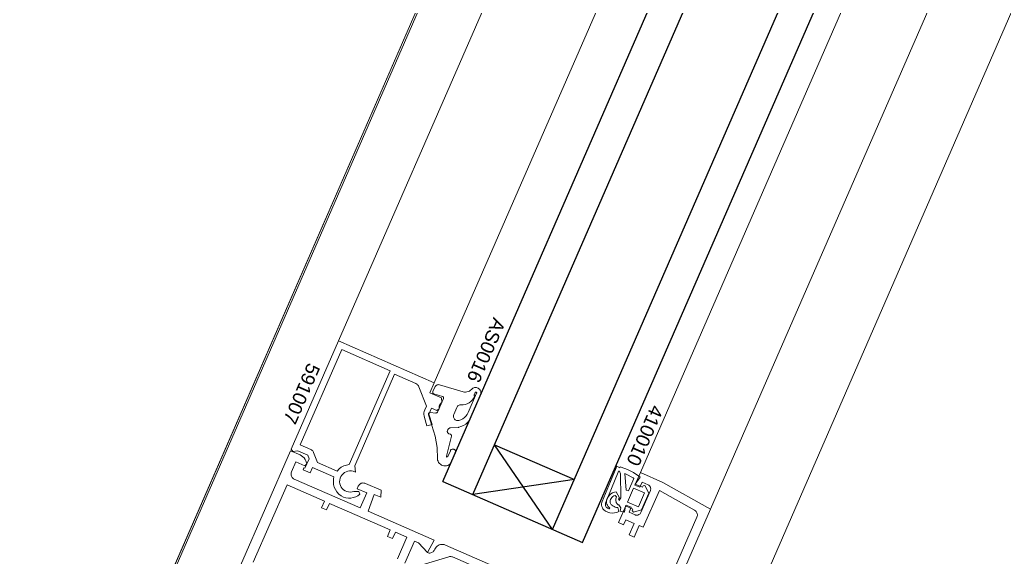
# Model space of a CAD drawing. Header units: millimetres. Extents: x -37281 to 954596, y -59787 to 956680.
# Drawn here: x 4293.9 to 4474.8, y -17611.8 to -17513.1 of the extents above; entities that cross this region are included whole.
import ezdxf

# ---------------------------------------------------------------- set-up
doc = ezdxf.new("R2010")
doc.units = ezdxf.units.MM
doc.header["$MEASUREMENT"] = 0
doc.linetypes.add('Dot & Dashed', pattern=[670.277762, 352.777767, -176.388884, 0, -141.111112])
for name, color, linetype, lineweight in [('0_Pen_No__2', 8, 'Continuous', 15), ('0_Pen_No__5', 7, 'Continuous', 25), ('0_Pen_No__7', 7, 'Continuous', 35), ('0_Pen_No__9', 7, 'Continuous', 13), ('New_A-20-M_Roof_Pen_No__93', 8, 'Continuous', 13), ('New_A-25-M_Curtain_Wall_Pen_No__90', 8, 'Continuous', 20), ('New_A-25-M_Wall_Ext_Pen_No__87', 8, 'Continuous', 20), ('New_A-25-M_Wall_Int_Pen_No__155', 5, 'Continuous', 35), ('New_ArchiCAD Windows_Pen_No__3', 7, 'Continuous', 18)]:
    doc.layers.add(name, color=color, linetype=linetype, lineweight=lineweight)
for name, color, linetype in [('New_A-20-M_Roof', 7, 'Continuous'), ('New_A-25-M_Curtain_Wall', 7, 'Continuous'), ('New_A-25-M_Wall_Ext', 7, 'Continuous'), ('New_A-25-M_Wall_Int', 7, 'Continuous'), ('New_ArchiCAD Windows', 7, 'Continuous')]:
    doc.layers.add(name, color=color, linetype=linetype)
doc.layers.add('New_A-25-M_Curtain_Wall_Pen_No__69', color=7, linetype='Continuous', lineweight=20, true_color=0x606060)
doc.layers.add('New_A-25-M_Wall_Int_Pen_No__27', color=7, linetype='Continuous', lineweight=50, true_color=0x2a2a2a)
doc.styles.add('GENERATED_STYLE_3', font='')
doc.styles.get('GENERATED_STYLE_3').set_extended_font_data('Arial')

# ---------------------------------------------------------------- blocks, each defined once
blk = doc.blocks.new('Wall_2_3', base_point=(10092.6, -4631.3))
at = {"layer": 'New_A-25-M_Wall_Ext_Pen_No__87', "linetype": 'Continuous', "flags": 128}
for points in [[(10000.93, -4591.33), (2142.47, -22613.27)], [(2234.14, -22653.24), (10092.6, -4631.3)]]:
    blk.add_lwpolyline(points, dxfattribs=at)
blk = doc.blocks.new('Wall_4_3', base_point=(9982.59, -4632.6))
at = {"layer": 'New_A-25-M_Wall_Ext_Pen_No__87', "linetype": 'Continuous', "flags": 128}
blk.add_lwpolyline([(2142.18, -22613.14), (4865.77, -16367.08)], dxfattribs=at)
blk = doc.blocks.new('Triple Window 19[13]_3')
at = {"layer": 'New_ArchiCAD Windows_Pen_No__3', "linetype": 'Continuous'}
blk.add_line((4436.99, -17350.41), (4322.08, -17613.94), dxfattribs=at)
blk = doc.blocks.new('Wall_139_3', base_point=(10165.92, -4712.54))
at = {"layer": 'New_ArchiCAD Windows', "color": 251, "linetype": 'Continuous', "lineweight": 20, "true_color": 0x606060}
blk.add_blockref('Triple Window 19[13]_3', (0, 0), dxfattribs=at)
blk = doc.blocks.new('Wall_146_3', base_point=(4306.54, -17649.59))
at = {"layer": 'New_A-25-M_Wall_Int_Pen_No__155', "linetype": 'Continuous'}
h = blk.add_hatch(dxfattribs=at)
h.set_pattern_fill('Grid_5x5_Diagonal_0003', color=256, style=0, pattern_type=2)
h.set_pattern_definition([(45, (0, 0), (-35.35534, 35.35534), []), (135, (0, 0), (35.35534, 35.35534), [])])
h.paths.add_polyline_path([(4306.54, -17649.59), (4129.91, -17572.57), (4137.66, -17592.31), (4300.54, -17663.34)])
at = {"layer": 'New_A-25-M_Wall_Int_Pen_No__27', "linetype": 'Continuous', "flags": 128}
for points in [[(4306.54, -17649.59), (4129.91, -17572.57)], [(4137.66, -17592.31), (4300.54, -17663.34)], [(4300.54, -17663.34), (4306.54, -17649.59)]]:
    blk.add_lwpolyline(points, dxfattribs=at)
blk = doc.blocks.new('Morph_1_3')
at = {"layer": 'New_A-20-M_Roof_Pen_No__93', "linetype": 'Continuous', "flags": 128}
blk.add_lwpolyline([(2064.53, -22792.01), (10012.82, -4564.06)], dxfattribs=at)
blk = doc.blocks.new('Beam_4_3', base_point=(10000.93, -4591.33))
at = {"layer": 'New_A-25-M_Curtain_Wall_Pen_No__69', "linetype": 'Dot & Dashed'}
blk.add_line((10000.93, -4591.33), (2142.47, -22613.27), dxfattribs=at)
at = {"layer": 'New_A-25-M_Curtain_Wall_Pen_No__90', "linetype": 'Continuous'}
blk.add_line((10000.93, -4591.33), (2142.47, -22613.27), dxfattribs=at)

msp = doc.modelspace()

# ---------------------------------------------------------------- linework, layer by layer
at = {"layer": '0_Pen_No__2', "linetype": 'Continuous', "flags": 128}
for points in [[(4356.21, -17599.73), (4356.41, -17600.26), (4356.04, -17600.53), (4355.63, -17600.74), (4355.19, -17600.88), (4354.74, -17600.95), (4354.28, -17600.96), (4353.83, -17600.89), (4353.39, -17600.76), (4352.94, -17600.52), (4352.54, -17600.21), (4352.19, -17599.83), (4351.91, -17599.41), (4351.7, -17598.94), (4351.57, -17598.45), (4351.53, -17597.94), (4351.57, -17597.43), (4351.63, -17597.05), (4347.69, -17595.33), (4347.25, -17596.34), (4345.96, -17595.78), (4346.12, -17595.41), (4346.31, -17595.49), (4347.07, -17593.75), (4346.81, -17593.09), (4345.02, -17592.31), (4344.1, -17592.41), (4343.79, -17591.99), (4352.47, -17572.1), (4370.07, -17579.78), (4369.27, -17581.61), (4371.38, -17582.53), (4371.43, -17583.42), (4371.29, -17583.51), (4371.18, -17583.63), (4371.08, -17583.76), (4371.01, -17583.91), (4370.96, -17584.06), (4370.94, -17584.22), (4370.94, -17584.39), (4370.97, -17584.55), (4370.56, -17584.9), (4369.55, -17584.46), (4369.09, -17585.52), (4369.66, -17587.43), (4368.7, -17587.71), (4368.24, -17586.15), (4368.18, -17585.88), (4368.15, -17585.6), (4368.17, -17585.32), (4368.23, -17585.05), (4368.32, -17584.78), (4368.63, -17584.06), (4367.24, -17580.5), (4367.17, -17580.36), (4367.07, -17580.23), (4366.96, -17580.11), (4366.84, -17580.02), (4366.7, -17579.94), (4362.78, -17578.23)], [(4362.78, -17578.23), (4355.46, -17595.01), (4355.59, -17596.17), (4355.16, -17596.04), (4354.84, -17595.98), (4354.5, -17595.97), (4354.17, -17596.02), (4353.86, -17596.13), (4353.56, -17596.29), (4353.3, -17596.49), (4353.08, -17596.74), (4352.9, -17597.02), (4352.77, -17597.33), (4352.7, -17597.65), (4352.68, -17597.99), (4352.72, -17598.32), (4352.82, -17598.64), (4352.96, -17598.94), (4353.16, -17599.2), (4353.4, -17599.43), (4353.68, -17599.62), (4353.98, -17599.76), (4354.3, -17599.84), (4354.64, -17599.87), (4354.97, -17599.84), (4355.29, -17599.75), (4356.21, -17599.73)], [(4364.68, -17612.89), (4366.44, -17608.85), (4367.18, -17609.17), (4368.79, -17610.97), (4370.02, -17608.67), (4357.92, -17603.39), (4359.03, -17600.28), (4360.23, -17600.8), (4360.31, -17599.52), (4357.42, -17598.27), (4357.28, -17598.21), (4357.12, -17598.19), (4356.96, -17598.18), (4356.81, -17598.21), (4356.66, -17598.25), (4356.52, -17598.32), (4356.39, -17598.41), (4356.28, -17598.52), (4356.18, -17598.64), (4356.11, -17598.78), (4355.91, -17599.24), (4357.65, -17600), (4356.45, -17602.75), (4344.35, -17597.47), (4344.21, -17597.4), (4344.09, -17597.31), (4343.98, -17597.19), (4343.89, -17597.06), (4343.82, -17596.92), (4343.77, -17596.77), (4343.75, -17596.62), (4343.75, -17596.46), (4343.78, -17596.31), (4343.83, -17596.16), (4344.63, -17594.32), (4346.28, -17595.04), (4346.68, -17594.66), (4346.47, -17594.13), (4346.34, -17593.85), (4346.16, -17593.59), (4345.94, -17593.36), (4345.69, -17593.18), (4345.41, -17593.03), (4343.67, -17592.27), (4334.48, -17613.35)], [(4389.24, -17675.41), (4420.82, -17603), (4412.05, -17598.08), (4407.92, -17596.29)], [(4407.92, -17596.29), (4406.93, -17598.58), (4407.84, -17598.98), (4408.24, -17598.06), (4409.34, -17598.54), (4409.45, -17598.6), (4409.55, -17598.67), (4409.64, -17598.76), (4409.71, -17598.87), (4409.77, -17598.98), (4409.8, -17599.1), (4409.82, -17599.23), (4409.82, -17599.35), (4409.8, -17599.47), (4409.76, -17599.59), (4408, -17603.63), (4407.94, -17603.74), (4407.86, -17603.84), (4407.77, -17603.92), (4407.67, -17604), (4407.56, -17604.05), (4407.44, -17604.09), (4407.31, -17604.1), (4407.19, -17604.1), (4407.06, -17604.08), (4406.94, -17604.04), (4405.84, -17603.56), (4406.24, -17602.64), (4405.33, -17602.24), (4403.93, -17605.45), (4404.84, -17605.85), (4405.24, -17604.93), (4406.8, -17605.61), (4405.88, -17607.72), (4406.8, -17608.12), (4407.72, -17606.01), (4408.45, -17606.33), (4411.41, -17599.56), (4417.89, -17603.19), (4418.03, -17603.29), (4418.15, -17603.4), (4418.25, -17603.53), (4418.32, -17603.67), (4418.38, -17603.83), (4418.4, -17603.99), (4418.4, -17604.15), (4418.37, -17604.31), (4418.32, -17604.47), (4409.07, -17625.69)], [(4336.82, -17612.74), (4343.02, -17598.53), (4349.89, -17601.53), (4349.37, -17602.72), (4350.29, -17603.12), (4350.81, -17601.93), (4361.99, -17606.8), (4361.47, -17607.99), (4362.39, -17608.39), (4362.91, -17607.2), (4365.02, -17608.12), (4363.28, -17612.11)], [(4389.54, -17617.18), (4372.12, -17609.58), (4371.9, -17609.51), (4371.67, -17609.47), (4371.43, -17609.46), (4371.2, -17609.49), (4370.98, -17609.56), (4370.77, -17609.67), (4370.57, -17609.8), (4370.4, -17609.96), (4370.26, -17610.15), (4370.15, -17610.36), (4370.11, -17610.45), (4370.04, -17610.59), (4369.94, -17610.72), (4369.83, -17610.82), (4369.7, -17610.91), (4369.56, -17610.98), (4369.41, -17611.03), (4369.25, -17611.05), (4369.1, -17611.05), (4368.94, -17611.02), (4368.79, -17610.97), (4367.18, -17609.17), (4366.44, -17608.85), (4364.68, -17612.89)], [(4367.83, -17613.19), (4372.71, -17611.73), (4372.84, -17611.7), (4372.98, -17611.69), (4373.12, -17611.7), (4373.26, -17611.73), (4373.39, -17611.77), (4379.82, -17614.58)]]:
    msp.add_lwpolyline(points, dxfattribs=at)
msp.add_lwpolyline([(4361.98, -17577.56), (4353.09, -17573.68), (4345.45, -17591.19), (4347.36, -17592.02), (4347.5, -17592.1), (4347.63, -17592.19), (4347.74, -17592.3), (4347.83, -17592.43), (4347.89, -17592.57), (4348.62, -17594.43), (4352.2, -17595.99), (4352.56, -17595.61), (4352.98, -17595.3), (4353.44, -17595.06), (4353.94, -17594.9), (4354.45, -17594.82)], close=True, dxfattribs=at)
at = {"layer": '0_Pen_No__5', "linetype": 'Continuous'}
for p, q in [((4371.65, -17597.92), (4499.72, -17304.21)), ((4377.15, -17600.32), (4505.22, -17306.61)), ((4391.81, -17606.71), (4519.88, -17313.01)), ((4397.31, -17609.11), (4525.38, -17315.41)), ((4381.14, -17591.15), (4395.81, -17597.55)), ((4391.81, -17606.71), (4381.14, -17591.15)), ((4371.65, -17597.92), (4397.31, -17609.11)), ((4395.81, -17597.55), (4377.15, -17600.32))]:
    msp.add_line(p, q, dxfattribs=at)
at = {"layer": '0_Pen_No__9', "linetype": 'Continuous'}
for p, q in [((4352.47, -17572.1), (4474.14, -17293.06)), ((4370.07, -17579.78), (4491.74, -17300.74)), ((4407.92, -17596.29), (4529.6, -17317.25)), ((4420.82, -17603), (4542.89, -17323.04))]:
    msp.add_line(p, q, dxfattribs=at)
at = {"layer": '0_Pen_No__9', "linetype": 'Continuous', "flags": 128}
for points in [[(4371.02, -17580.13), (4370.88, -17580.12), (4370.75, -17580.13), (4370.62, -17580.16), (4370.5, -17580.21), (4370.39, -17580.29), (4370.29, -17580.38), (4370.21, -17580.48), (4370.14, -17580.6), (4369.79, -17581.4), (4369.78, -17581.45), (4369.77, -17581.5), (4369.77, -17581.55), (4369.78, -17581.6), (4369.8, -17581.65), (4369.82, -17581.69), (4369.85, -17581.73), (4369.89, -17581.77), (4369.94, -17581.79), (4369.98, -17581.81), (4371.55, -17582.28), (4371.6, -17582.3), (4371.64, -17582.33), (4371.68, -17582.36), (4371.71, -17582.4), (4371.74, -17582.44), (4371.76, -17582.49), (4371.77, -17582.54), (4371.77, -17582.59), (4371.76, -17582.64), (4371.74, -17582.69), (4370.67, -17585.16), (4370.65, -17585.2), (4370.62, -17585.23), (4370.59, -17585.27), (4370.55, -17585.29), (4370.51, -17585.31), (4370.46, -17585.33), (4370.42, -17585.33), (4370.37, -17585.34), (4369.31, -17585.27), (4369.26, -17585.27), (4369.21, -17585.28), (4369.16, -17585.3), (4369.12, -17585.32), (4369.08, -17585.35), (4369.04, -17585.39), (4369.02, -17585.43), (4369, -17585.48), (4368.99, -17585.53), (4368.99, -17585.58), (4368.99, -17585.63), (4369.01, -17585.68), (4369.6, -17587.61), (4370.23, -17589.59), (4370.58, -17591.65), (4370.64, -17593.73), (4370.68, -17593.97), (4370.75, -17594.2), (4370.86, -17594.41), (4371.01, -17594.6), (4371.18, -17594.76), (4371.38, -17594.89), (4371.6, -17594.99), (4371.84, -17595.04), (4372.07, -17595.06), (4372.31, -17595.03), (4372.54, -17594.96), (4372.76, -17594.86), (4372.95, -17594.72), (4373.12, -17594.55), (4373.94, -17592.66), (4373.97, -17592.58), (4373.98, -17592.5), (4373.98, -17592.41), (4373.97, -17592.33), (4373.94, -17592.25), (4373.9, -17592.18), (4373.85, -17592.12), (4373.79, -17592.06), (4373.72, -17592.02), (4373.65, -17591.98), (4373.57, -17591.96), (4373.48, -17591.96), (4373.4, -17591.96), (4373.32, -17591.98), (4373.25, -17592.02), (4373.18, -17592.06), (4373.12, -17592.12), (4373.07, -17592.18), (4373.03, -17592.26), (4372.6, -17593.23), (4372.58, -17593.27), (4372.55, -17593.31), (4372.52, -17593.35), (4372.48, -17593.37), (4372.44, -17593.4), (4372.39, -17593.41), (4372.34, -17593.42), (4372.33, -17593.37), (4372.32, -17593.33), (4372.32, -17593.28), (4372.33, -17593.24), (4373.21, -17589.57), (4373.22, -17589.49), (4373.2, -17589.42), (4373.17, -17589.38), (4373.15, -17589.34), (4373.12, -17589.31), (4373.08, -17589.28), (4373.04, -17589.25), (4372.75, -17589.13), (4372.68, -17589.09), (4372.61, -17589.03), (4372.55, -17588.97), (4372.5, -17588.9), (4372.47, -17588.81), (4372.46, -17588.73), (4372.45, -17588.64), (4372.47, -17588.56), (4372.49, -17588.47), (4372.54, -17588.4), (4372.59, -17588.33), (4372.66, -17588.27), (4372.91, -17588.08), (4372.94, -17588.06), (4372.98, -17588.04), (4373.03, -17588.03), (4373.07, -17588.03), (4374.5, -17587.97), (4374.57, -17587.96), (4374.64, -17587.94), (4374.96, -17587.83), (4375.42, -17587.63), (4375.85, -17587.36), (4376.22, -17587.02), (4376.53, -17586.63), (4376.76, -17586.18), (4378.56, -17582.06), (4378.61, -17581.91), (4378.64, -17581.74), (4378.64, -17581.58), (4378.61, -17581.41), (4378.56, -17581.26), (4378.48, -17581.11), (4378.38, -17580.98), (4378.25, -17580.87), (4378.11, -17580.78), (4377.96, -17580.71), (4377.8, -17580.68), (4377.63, -17580.66), (4377.47, -17580.68), (4377.31, -17580.72), (4377.16, -17580.79), (4377.02, -17580.88), (4376.9, -17581), (4376.72, -17581.17), (4376.52, -17581.3), (4376.3, -17581.4), (4376.07, -17581.47), (4375.83, -17581.5), (4375.59, -17581.49), (4375.35, -17581.43)], [(4373.64, -17585.59), (4373.6, -17585.72), (4373.58, -17585.85), (4373.58, -17585.99), (4373.6, -17586.12), (4373.65, -17586.25), (4373.72, -17586.37), (4373.8, -17586.47), (4373.9, -17586.56), (4374.02, -17586.63), (4374.15, -17586.68), (4374.28, -17586.71), (4374.41, -17586.71), (4374.55, -17586.69), (4374.92, -17586.58), (4375.28, -17586.41), (4375.6, -17586.18), (4375.88, -17585.91), (4376.11, -17585.6), (4376.3, -17585.25), (4377.85, -17581.7), (4377.86, -17581.67), (4377.86, -17581.65), (4377.86, -17581.63), (4377.86, -17581.6), (4377.85, -17581.58), (4377.84, -17581.56), (4377.82, -17581.54), (4377.8, -17581.52), (4377.78, -17581.51), (4377.76, -17581.5), (4377.73, -17581.49), (4377.71, -17581.49), (4377.69, -17581.49), (4377.66, -17581.5), (4377.64, -17581.51), (4377.62, -17581.52), (4377.6, -17581.54), (4377.58, -17581.56), (4377.57, -17581.58), (4377.43, -17581.91), (4377.41, -17581.96), (4377.4, -17582), (4377.4, -17582.05), (4377.41, -17582.1), (4377.42, -17582.14), (4377.44, -17582.18), (4377.47, -17582.22), (4377.5, -17582.25), (4377.46, -17582.34), (4377.28, -17582.67), (4377.05, -17582.98), (4376.78, -17583.25), (4376.47, -17583.48), (4376.12, -17583.65), (4375.76, -17583.77), (4375.38, -17583.83), (4374.99, -17583.83), (4374.87, -17583.83), (4374.75, -17583.85), (4374.63, -17583.89), (4374.52, -17583.94), (4374.42, -17584.01), (4374.33, -17584.1), (4374.26, -17584.2), (4374.2, -17584.31)], [(4400.91, -17601.56), (4403.33, -17595.68), (4403.61, -17595.12), (4404.17, -17595.39), (4404.24, -17595.23), (4404.41, -17595.28), (4405.56, -17595.68), (4406.64, -17596.23), (4407.65, -17596.92), (4407.87, -17597.09), (4406.97, -17598.38), (4408.29, -17598.95), (4408.41, -17598.68), (4408.77, -17598.67), (4409.45, -17600.04), (4408.12, -17603.1), (4406.65, -17603.53), (4406.41, -17603.26), (4406.53, -17602.99), (4405.22, -17602.41), (4404.98, -17603.53), (4404.19, -17603.36), (4404.33, -17602.74), (4403.97, -17602.22), (4403.86, -17602.18), (4403.76, -17602.12), (4403.67, -17602.04), (4403.59, -17601.95), (4403.52, -17601.85), (4403.48, -17601.74), (4403.45, -17601.62), (4403.41, -17601.44), (4403.39, -17601.26), (4403.4, -17601.09), (4403.45, -17600.91), (4403.52, -17600.74), (4403.27, -17600.46), (4403.06, -17600.56), (4402.87, -17600.68), (4402.71, -17600.83), (4402.56, -17601.01), (4402.45, -17601.21), (4402.37, -17601.42), (4402.36, -17601.55), (4402.36, -17601.69), (4402.39, -17601.82), (4402.44, -17601.94), (4402.51, -17602.06), (4402.6, -17602.16), (4402.71, -17602.24), (4402.89, -17602.4), (4403.09, -17602.53), (4403.31, -17602.62), (4403.54, -17602.69), (4403.78, -17602.71), (4403.97, -17603.42), (4403.58, -17603.59), (4403.17, -17603.68), (4402.75, -17603.71), (4402.34, -17603.67), (4401.93, -17603.55), (4401.55, -17603.37), (4401.21, -17603.12), (4401.06, -17602.93), (4400.94, -17602.72), (4400.86, -17602.5), (4400.81, -17602.26), (4400.81, -17602.02), (4400.84, -17601.78)], [(4403.82, -17596.2), (4401.51, -17601.91), (4401.49, -17602.06), (4401.5, -17602.2), (4401.54, -17602.34), (4401.59, -17602.48), (4401.67, -17602.6), (4401.76, -17602.71), (4401.88, -17602.8), (4402, -17602.88), (4402.14, -17602.93), (4402.28, -17602.96), (4402.34, -17602.8), (4402.16, -17602.65), (4401.99, -17602.48), (4401.86, -17602.28), (4401.77, -17602.06), (4401.71, -17601.83), (4401.69, -17601.6), (4401.71, -17601.36), (4401.83, -17601.02), (4402.01, -17600.71), (4402.24, -17600.44), (4402.51, -17600.2), (4402.82, -17600.01), (4403.15, -17599.87), (4403.5, -17599.79), (4404.11, -17600.9), (4403.9, -17601.13), (4404, -17601.43), (4404.36, -17600.94), (4404.3, -17596.49), (4404.07, -17596.02), (4403.89, -17596.02)], [(4406.6, -17597.27), (4406.7, -17597.34), (4405.72, -17599.6), (4405.33, -17599.53), (4405.1, -17596.46), (4405.33, -17596.56)], [(4406.69, -17599.13), (4408.7, -17600.01), (4407.58, -17602.57), (4405.57, -17601.69)]]:
    msp.add_lwpolyline(points, close=True, dxfattribs=at)

# ---------------------------------------------------------------- block references
at = {"layer": 'New_A-20-M_Roof', "linetype": 'Continuous', "lineweight": 0}
msp.add_blockref('Morph_1_3', (0, 0), dxfattribs=at)
at = {"layer": 'New_A-25-M_Curtain_Wall', "color": 8, "lineweight": 20}
msp.add_blockref('Beam_4_3', (10000.93, -4591.33), dxfattribs=at)
at = {"layer": 'New_A-25-M_Wall_Ext', "color": 250, "lineweight": 50, "true_color": 0x2a2a2a}
for name, p in [('Wall_4_3', (9982.59, -4632.6)), ('Wall_139_3', (10165.92, -4712.54)), ('Wall_2_3', (10092.6, -4631.3))]:
    msp.add_blockref(name, p, dxfattribs=at)
at = {"layer": 'New_A-25-M_Wall_Int', "color": 250, "lineweight": 50, "true_color": 0x2a2a2a}
msp.add_blockref('Wall_146_3', (4306.54, -17649.59), dxfattribs=at)

# ---------------------------------------------------------------- texts
at = {"layer": '0_Pen_No__7', "linetype": 'Continuous', "char_height": 2.5, "attachment_point": 7, "rotation": 246.4404, "style": 'GENERATED_STYLE_3'}
for s, insert in [('\\A1;{\\fArial|b0|i0|c0|p34;AS0016}', (4380.92, -17567.62)), ('\\A1;{\\fArial|b0|i0|c0|p34;591007}', (4346.85, -17575.94)), ('\\A1;{\\fArial|b0|i0|c0|p34;410010}', (4409.93, -17583.64))]:
    msp.add_mtext(s, dxfattribs=dict(at, insert=insert))

doc.saveas('drawing.dxf')
